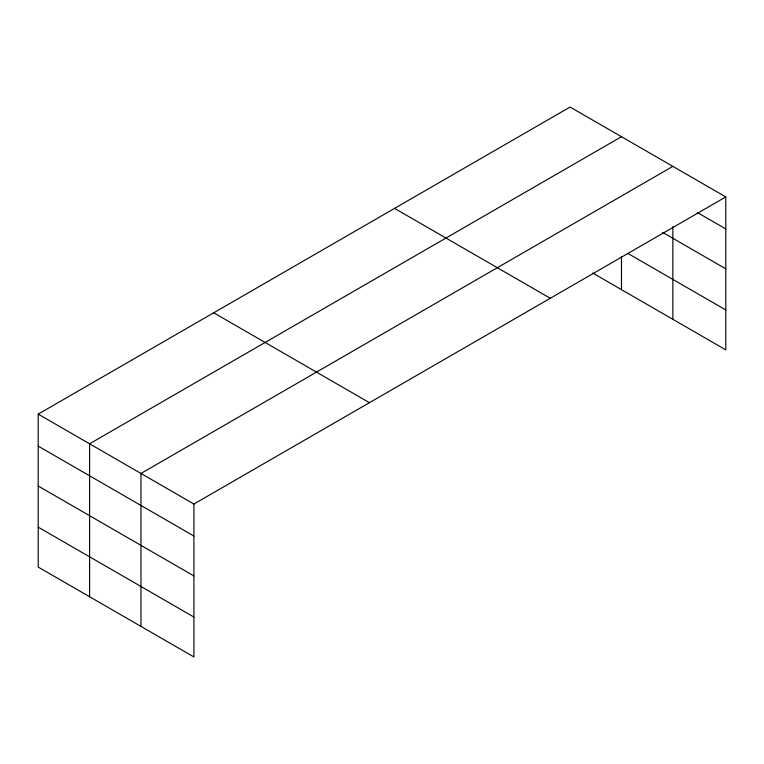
<?xml version="1.0" encoding="UTF-8"?>
<svg xmlns="http://www.w3.org/2000/svg" width="764" height="764" viewBox="0 0 764 764"><rect width="100%" height="100%" fill="white"/><g stroke="black" fill="none" stroke-linecap="round" stroke-linejoin="round"><path stroke-width="1.15" d="M672.855 226.545L672.855 319.304M592.702 273.025L725.8 349.874L725.8 196.94L570.087 107.046L38.2 414.126L38.2 567.06L193.913 656.954L193.913 504.03L38.2 414.126M621.476 136.708L89.589 443.798L89.589 596.722M672.855 166.38L140.968 473.46L140.968 626.394M193.913 504.03L725.8 196.94M697.293 212.487L725.8 228.942M662.579 232.351L725.8 268.852M627.636 253.295L725.8 309.964M394.568 208.381L550.281 298.285M213.719 312.791L369.432 402.685M38.2 446.128L193.913 536.022M38.2 486.028L193.913 575.932M38.2 527.15L193.913 617.045M621.476 256.78L621.476 289.642"/></g></svg>
